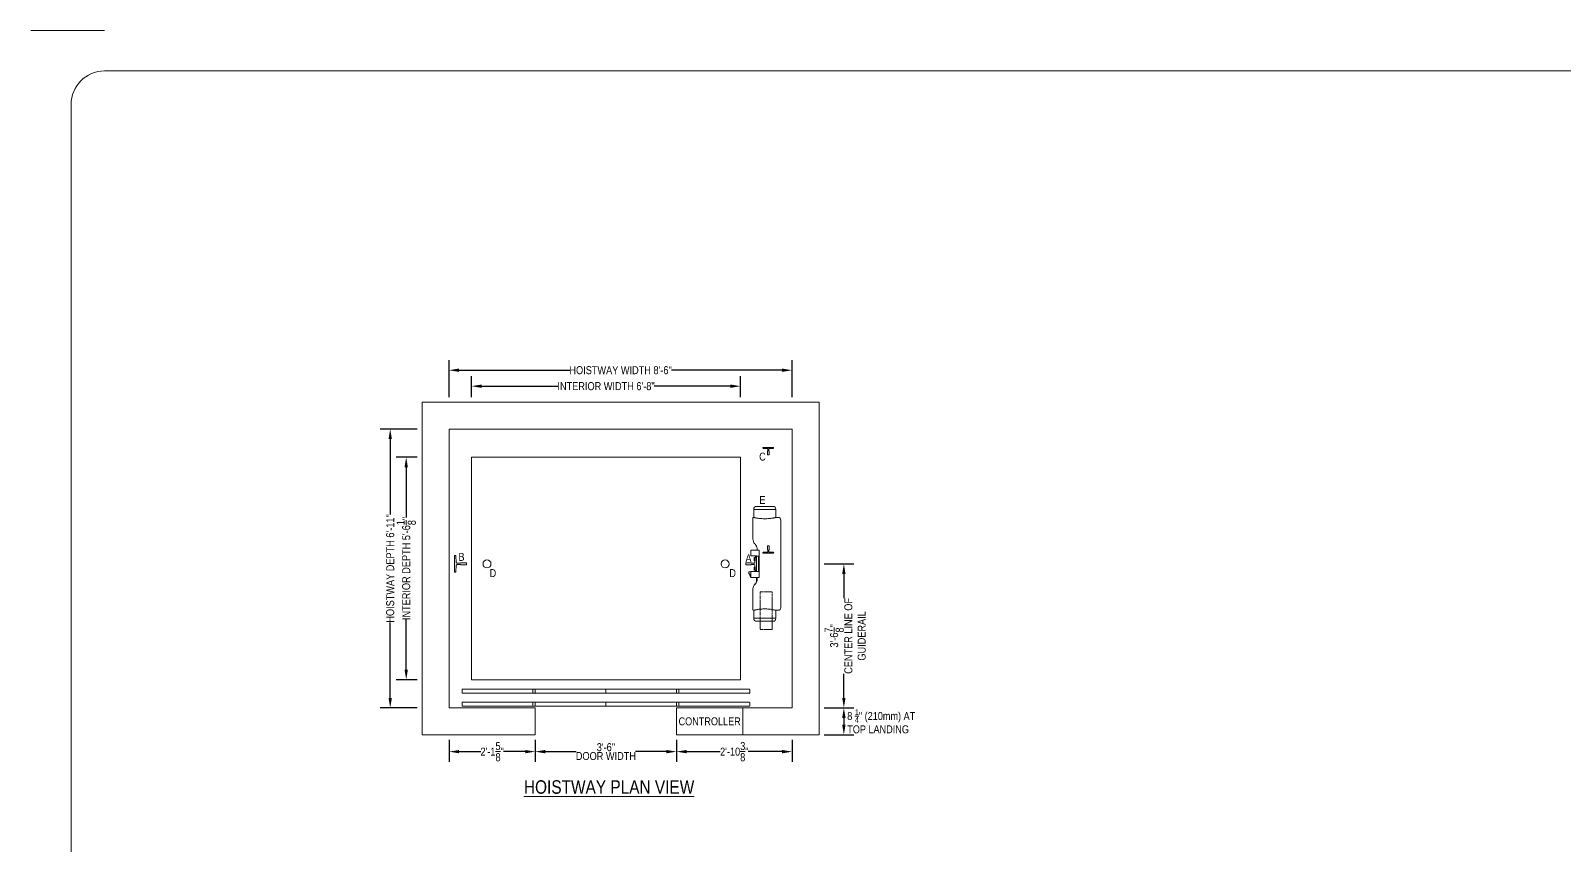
# Model space of a CAD drawing. Header units: inches. Extents: x -116 to 700, y -385 to 210.
# Drawn here: x -116.4 to 339.6, y -32.9 to 209.5 of the extents above; entities that cross this region are included whole.
import ezdxf
from ezdxf.enums import TextEntityAlignment as Align

# ---------------------------------------------------------------- set-up
doc = ezdxf.new("R2010")
doc.units = ezdxf.units.IN
doc.header["$MEASUREMENT"] = 0
doc.linetypes.add('PHANTOM2', pattern=[1.25, 0.625, -0.125, 0.125, -0.125, 0.125, -0.125])
doc.layers.get('0').update_dxf_attribs({"lineweight": 0})
for name, color, linetype, lineweight in [('Center_42', 7, 'Continuous', 0), ('kone-ARCH', 1, 'Continuous', 0), ('kone-DIMS', 7, 'Continuous', 0), ('kone-MECH', 150, 'Continuous', 0), ('kone-MISC', 11, 'Continuous', 0), ('kone-TITLEBLOCK', 100, 'Continuous', 15)]:
    doc.layers.add(name, color=color, linetype=linetype, lineweight=lineweight)
doc.styles.add('ZZ-DIMENSIONS', font='ArialN.TTF', dxfattribs={"height": 2.38})
doc.styles.add('ZZ-NOTES', font='ArialN.TTF', dxfattribs={"height": 2.375})
doc.dimstyles.new('Elevator Imperial', dxfattribs={"dimtxt": 2.38, "dimasz": 3, "dimexe": 3, "dimexo": 1.5, "dimgap": 0.09, "dimtad": 0, "dimdec": 3, "dimzin": 0, "dimdsep": 46, "dimlunit": 4, "dimtxsty": 'ZZ-DIMENSIONS', "dimcen": 1, "dimadec": 0, "dimazin": 0, "dimtfac": 1, "dimtdec": 3, "dimtofl": 0, "dimtmove": 0, "dimatfit": 3, "dimfxl": 1, "dimtolj": 1, "dimtzin": 0, "dimarcsym": 0})

# ---------------------------------------------------------------- blocks, each defined once
blk = doc.blocks.new('*D2')
at = {"layer": 'Defpoints', "color": 0, "transparency": 16777216}
for p in [(33.63, 0), (75.64, 0), (75.64, -5)]:
    blk.add_point(p, dxfattribs=at)
at = {"layer": 'kone-DIMS', "color": 0, "lineweight": -2, "transparency": 16777216}
for p, q in [((33.63, -1.5), (33.63, -8)), ((75.64, -1.5), (75.64, -8)), ((36.63, -5), (45.83, -5)), ((72.64, -5), (63.44, -5))]:
    blk.add_line(p, q, dxfattribs=at)
at = {"layer": 'kone-DIMS', "color": 0, "transparency": 16777216}
for points in [[(36.63, -4.5), (36.63, -5.5), (33.63, -5)], [(72.64, -4.5), (72.64, -5.5), (75.64, -5)]]:
    blk.add_solid(points, dxfattribs=at)
at = {"layer": 'kone-DIMS', "color": 0, "transparency": 16777216, "char_height": 2.38, "attachment_point": 5, "style": 'ZZ-DIMENSIONS'}
for s, insert in [('\\A1;3\'-6"', (54.63, -3.69)), ('\\A1;DOOR WIDTH', (54.63, -6.32))]:
    blk.add_mtext(s, dxfattribs=dict(at, insert=insert))
blk = doc.blocks.new('Guidrail_Left_Side')
at = {"layer": 'kone-MECH', "linetype": 'Continuous'}
for p, q in [((1.29, 2.5), (1.06, 2.5)), ((1.06, 2.5), (1.06, -2.5)), ((1.56, 0.43), (1.38, 2.41)), ((1.91, 0.2), (1.74, 0.21)), ((2.7, 0.2), (1.81, 0.2)), ((4.56, 0.32), (2.81, 0.32)), ((4.56, -0.32), (4.56, 0.32)), ((1.06, -2.5), (1.29, -2.5)), ((1.06, -2.51), (1.1, -2.51)), ((1.1, -2.51), (1.1, -2.5)), ((1.38, -2.41), (1.56, -0.43)), ((1.74, -0.21), (1.91, -0.2)), ((1.81, -0.2), (2.7, -0.2)), ((2.81, -0.32), (4.56, -0.32))]:
    blk.add_line(p, q, dxfattribs=at)
for centre, radius, start, end in [((1.29, 2.4), 0.1, 5, 90), ((1.81, 0.45), 0.25, 185, 270), ((2.7, 0.32), 0.115, 270, 0), ((2.62, 0.36), 0.2, 304.9875, 344.8115), ((1.29, -2.4), 0.1, 270, 355), ((1.81, -0.45), 0.25, 90, 175), ((2.7, -0.32), 0.115, 0, 90), ((2.62, -0.36), 0.2, 15.1885, 41.0708)]:
    blk.add_arc(centre, radius, start, end, dxfattribs=at)
blk = doc.blocks.new('*D4')
at = {"layer": 'Defpoints', "color": 0, "transparency": 16777216}
for p in [(94.68, 103.74), (14.68, 98.99), (94.68, 98.99)]:
    blk.add_point(p, dxfattribs=at)
at = {"layer": 'kone-DIMS', "color": 0, "lineweight": -2, "transparency": 16777216}
for p, q in [((14.68, 100.49), (14.68, 106.74)), ((94.68, 100.49), (94.68, 106.74)), ((17.68, 103.74), (40.34, 103.74)), ((91.68, 103.74), (69.03, 103.74))]:
    blk.add_line(p, q, dxfattribs=at)
at = {"layer": 'kone-DIMS', "color": 0, "transparency": 16777216}
for points in [[(17.68, 104.24), (17.68, 103.24), (14.68, 103.74)], [(91.68, 104.24), (91.68, 103.24), (94.68, 103.74)]]:
    blk.add_solid(points, dxfattribs=at)
at = {"layer": 'kone-DIMS', "color": 0, "transparency": 16777216, "insert": (54.68, 103.74), "char_height": 2.38, "attachment_point": 5, "style": 'ZZ-DIMENSIONS'}
blk.add_mtext('\\A1;INTERIOR WIDTH 6\'-8"', dxfattribs=at)
blk = doc.blocks.new('EcoSpace_Gear')
at = {"layer": 'kone-MECH', "linetype": 'Continuous'}
for p, q in [((-9.42, 13.82), (-9.42, 7.43)), ((-9.42, 13.82), (-9.19, 13.82)), ((-9.19, 16.2), (-9.19, 13.82)), ((-9.13, 16.2), (-9.19, 16.2)), ((-8.94, 16.2), (-9.13, 16.2)), ((-8.64, 16.2), (-8.94, 16.2)), ((-8.23, 16.2), (-8.64, 16.2)), ((-8.3, 17.09), (-8.24, 17.09)), ((-8.25, 17.09), (-8.3, 17.09)), ((-8.12, 17.09), (-8.25, 17.09)), ((-8.24, 17.09), (-3.54, 17.09)), ((-7.72, 16.2), (-8.23, 16.2)), ((-7.89, 17.09), (-8.12, 17.09)), ((-7.59, 17.09), (-7.89, 17.09)), ((-7.15, 16.2), (-7.72, 16.2)), ((-7.23, 17.09), (-7.59, 17.09)), ((-6.81, 17.09), (-7.23, 17.09)), ((-6.53, 16.2), (-7.15, 16.2)), ((-6.36, 17.09), (-6.81, 17.09)), ((-5.89, 16.2), (-6.53, 16.2)), ((-5.89, 17.09), (-6.36, 17.09)), ((-5.42, 17.09), (-5.89, 17.09)), ((-5.25, 16.2), (-5.89, 16.2)), ((-4.97, 17.09), (-5.42, 17.09)), ((-4.63, 16.2), (-5.25, 16.2)), ((-4.55, 17.09), (-4.97, 17.09)), ((-4.05, 16.2), (-4.63, 16.2)), ((-4.18, 17.09), (-4.55, 17.09)), ((-3.88, 17.09), (-4.18, 17.09)), ((-3.55, 16.2), (-4.05, 16.2)), ((-3.66, 17.09), (-3.88, 17.09)), ((-3.53, 17.09), (-3.66, 17.09)), ((-3.14, 16.2), (-3.55, 16.2)), ((-3.54, 17.09), (-3.48, 17.09)), ((-3.48, 17.09), (-3.53, 17.09)), ((-2.84, 16.2), (-3.14, 16.2)), ((-2.65, 16.2), (-2.84, 16.2)), ((-2.59, 16.2), (-2.65, 16.2)), ((-2.59, 16.2), (-2.59, 13.82)), ((-2.59, 13.82), (-1.92, 13.82)), ((-1.13, 13.03), (-1.13, -5.17)), ((-5.12, 5.09), (-5.12, 4.96)), ((-9.97, 0.29), (-11.55, 0.29)), ((-9.97, 0.29), (-11.55, 0.29)), ((-11.55, 0.29), (-11.55, -0.29)), ((-11.33, 0.29), (-11.33, 0.29)), ((-10, 2.35), (-10, 4.09)), ((-10, 4.09), (-7.59, 4.09)), ((-10, 2.35), (-8.38, 2.35)), ((-9.05, 0.18), (-9.86, 0.18)), ((-9.05, 0.18), (-9.86, 0.18)), ((-9.75, 4.12), (-8.17, 4.12)), ((-9.75, 4.08), (-9.75, 4.12)), ((-9.15, 0.18), (-9, 0.19)), ((-9.15, 0.18), (-9, 0.19)), ((-9.03, 1.85), (-9.03, 0.99)), ((-8.7, 1.85), (-9.03, 1.85)), ((-9.03, 0.99), (-8.77, 0.99)), ((-8.99, 1.42), (-8.74, 1.42)), ((-8.67, 2.18), (-8.83, 0.39)), ((-8.67, 2.18), (-8.83, 0.39)), ((-8.38, 2.27), (-8.58, 2.27)), ((-8.38, 2.27), (-8.58, 2.27)), ((-8.38, 2.35), (-8.38, 2.27)), ((-8.38, -2.27), (-8.38, 2.27)), ((-8.38, 2.26), (-7.73, 2.26)), ((-8.17, 4.12), (-8.17, 4.55)), ((-7.73, -2.27), (-7.73, 2.26)), ((-7.59, -4.06), (-7.59, 4.09)), ((-3.59, 3.15), (-6.09, 3.15)), ((-11.55, -0.29), (-9.97, -0.29)), ((-11.55, -0.29), (-9.97, -0.29)), ((-10, -2.33), (-10.65, -2.33)), ((-10.65, -2.96), (-10.65, -2.33)), ((-10.42, -2.93), (-10.65, -2.94)), ((-10, -2.32), (-8.38, -2.32)), ((-10, -4.06), (-10, -2.32)), ((-10, -4.06), (-7.59, -4.06)), ((-9.86, -0.18), (-9.05, -0.18)), ((-9.86, -0.18), (-9.05, -0.18)), ((-9.75, -4.1), (-9.75, -4.06)), ((-9.75, -4.1), (-8.17, -4.1)), ((-9, -0.19), (-9.15, -0.18)), ((-9, -0.19), (-9.15, -0.18)), ((-9.03, -0.99), (-9.03, -1.85)), ((-8.78, -0.99), (-9.03, -0.99)), ((-9.03, -1.85), (-8.7, -1.85)), ((-8.99, -1.42), (-8.74, -1.42)), ((-8.83, -0.39), (-8.67, -2.18)), ((-8.83, -0.39), (-8.67, -2.18)), ((-8.58, -2.27), (-8.38, -2.27)), ((-8.38, -2.27), (-8.38, -2.32)), ((-8.34, -4.1), (-8.34, -5.33)), ((-8.31, -2.27), (-7.73, -2.27)), ((-8.17, -4.53), (-8.17, -4.1)), ((-9.42, -7.41), (-9.42, -13.82)), ((-8.84, -6.02), (-8.74, -5.92)), ((-8.33, -5.3), (-8.34, -5.3)), ((-1.13, -13.03), (-1.13, -5.17)), ((-9.19, -13.82), (-9.19, -16.2)), ((-9.19, -16.2), (-9.13, -16.2)), ((-9.13, -16.2), (-8.94, -16.2)), ((-8.94, -16.2), (-8.64, -16.2)), ((-8.64, -16.2), (-8.22, -16.2)), ((-8.25, -17.09), (-8.3, -17.09)), ((-8.3, -17.09), (-8.25, -17.09)), ((-8.12, -17.09), (-8.25, -17.09)), ((-8.25, -17.09), (-8.12, -17.09)), ((-8.22, -16.2), (-7.72, -16.2)), ((-7.89, -17.09), (-8.12, -17.09)), ((-8.12, -17.09), (-7.89, -17.09)), ((-7.59, -17.09), (-7.89, -17.09)), ((-7.89, -17.09), (-7.59, -17.09)), ((-7.72, -16.2), (-7.15, -16.2)), ((-7.23, -17.09), (-7.59, -17.09)), ((-7.59, -17.09), (-7.23, -17.09)), ((-6.81, -17.09), (-7.23, -17.09)), ((-7.23, -17.09), (-6.81, -17.09)), ((-7.15, -16.2), (-6.53, -16.2)), ((-6.36, -17.09), (-6.81, -17.09)), ((-6.81, -17.09), (-6.36, -17.09)), ((-6.53, -16.2), (-5.89, -16.2)), ((-5.89, -17.09), (-6.36, -17.09)), ((-6.36, -17.09), (-5.89, -17.09)), ((-5.89, -16.2), (-5.24, -16.2)), ((-5.42, -17.09), (-5.89, -17.09)), ((-5.89, -17.09), (-5.42, -17.09)), ((-4.97, -17.09), (-5.42, -17.09)), ((-5.42, -17.09), (-4.97, -17.09)), ((-5.24, -16.2), (-4.62, -16.2)), ((-4.55, -17.09), (-4.97, -17.09)), ((-4.97, -17.09), (-4.55, -17.09)), ((-4.62, -16.2), (-4.05, -16.2)), ((-4.18, -17.09), (-4.55, -17.09)), ((-4.55, -17.09), (-4.18, -17.09)), ((-3.88, -17.09), (-4.18, -17.09)), ((-4.18, -17.09), (-3.88, -17.09)), ((-4.05, -16.2), (-3.55, -16.2)), ((-3.66, -17.09), (-3.88, -17.09)), ((-3.88, -17.09), (-3.66, -17.09)), ((-3.52, -17.09), (-3.66, -17.09)), ((-3.66, -17.09), (-3.52, -17.09)), ((-3.55, -16.2), (-3.14, -16.2)), ((-3.48, -17.09), (-3.52, -17.09)), ((-3.52, -17.09), (-3.48, -17.09)), ((-3.14, -16.2), (-2.84, -16.2)), ((-2.84, -16.2), (-2.65, -16.2)), ((-2.65, -16.2), (-2.59, -16.2)), ((-2.59, -13.82), (-2.59, -16.2)), ((-2.59, -13.82), (-1.92, -13.82))]:
    blk.add_line(p, q, dxfattribs=at)
at = {"layer": 'kone-MECH'}
for p, q in [((-5.12, 5.36), (-4.55, 5.36)), ((-5.12, 4.23), (-5.12, 5.36)), ((-4.55, 4.23), (-4.55, 5.36)), ((-6.43, 3.15), (-6.43, 3.33)), ((-6.43, 3.15), (-3.25, 3.15)), ((-6.32, 3.44), (-5.12, 3.49)), ((-5.12, 4.23), (-5.12, 4.23)), ((-4.98, 3.63), (-4.98, 4.09)), ((-4.7, 3.63), (-4.7, 4.09)), ((-3.36, 3.44), (-4.56, 3.49)), ((-4.55, 4.23), (-4.55, 4.23)), ((-3.25, 3.15), (-3.25, 3.33))]:
    blk.add_line(p, q, dxfattribs=at)
at = {"layer": 'kone-MECH', "linetype": 'PHANTOM2'}
for p, q in [((-7.3, -8.33), (-7.3, -19.51)), ((-7.3, -8.33), (-3.66, -8.33)), ((-3.66, -19.51), (-3.66, -8.33)), ((-7.3, -19.51), (-3.66, -19.51))]:
    blk.add_line(p, q, dxfattribs=at)
at = {"layer": 'kone-MECH', "linetype": 'Continuous'}
for centre, radius, start, end in [((-8.3, 16.2), 0.893, 90.0011, 180.0011), ((-3.48, 16.2), 0.893, 0.0011, 90.0011), ((-1.92, 13.03), 0.786, 0.0011, 90.0011), ((-7.45, 7.33), 1.96, 177.6668, 223.3011), ((-10.13, 4.45), 1.96, 2.9878, 47.0388), ((-9.86, 0.29), 0.104, 180, 270), ((-9.86, 0.29), 0.104, 180, 270), ((-9.79, 0.33), 0.181, 195.1885, 221.0708), ((-9.79, 0.33), 0.181, 195.1885, 221.0708), ((-9.05, 0.41), 0.227, 270, 355), ((-9.05, 0.41), 0.227, 270, 355), ((-8.58, 2.18), 0.0907, 90, 175), ((-8.58, 2.18), 0.0907, 90, 175), ((-9.79, -0.33), 0.181, 124.9875, 164.8115), ((-9.86, -0.29), 0.104, 90, 180), ((-9.86, -0.29), 0.104, 90, 180), ((-9.79, -0.33), 0.181, 124.9875, 164.8115), ((-9.05, -0.41), 0.227, 5, 90), ((-9.05, -0.41), 0.227, 5, 90), ((-10.13, -4.63), 1.96, 317.1945, 2.9873), ((-8.58, -2.18), 0.0907, 185, 270), ((-7.45, -7.51), 1.96, 133.3959, 177.6662), ((-1.92, -13.03), 0.786, 270.0011, 0.0011), ((-8.3, -16.2), 0.893, 180.0011, 270.0011), ((-3.48, -16.2), 0.893, 270.0011, 0.0011)]:
    blk.add_arc(centre, radius, start, end, dxfattribs=at)
at = {"layer": 'kone-MECH'}
for centre, radius, start, end in [((-6.31, 3.33), 0.113, 92.5, 180), ((-5.12, 4.09), 0.142, 0, 90), ((-5.12, 3.63), 0.142, 272.5, 0), ((-4.55, 4.09), 0.142, 90, 180), ((-4.55, 3.63), 0.142, 180, 267.5), ((-3.36, 3.33), 0.113, 0, 87.5)]:
    blk.add_arc(centre, radius, start, end, dxfattribs=at)
at = {"layer": 'kone-MECH', "linetype": 'Continuous'}
for points in [[(-2.59, 13.82), (-2.64, 13.81), (-2.81, 13.77), (-3.08, 13.71), (-3.44, 13.64), (-3.89, 13.57), (-4.4, 13.5), (-4.97, 13.45), (-5.57, 13.43), (-6.18, 13.42), (-6.79, 13.45), (-7.36, 13.5), (-7.88, 13.57), (-8.33, 13.64), (-8.7, 13.71), (-8.97, 13.77), (-9.14, 13.81), (-9.19, 13.82)], [(-9.89, 4.09), (-9.82, 4.11), (-9.75, 4.12)], [(-9.03, 1.64), (-9.03, 1.68), (-9.02, 1.72), (-9.02, 1.76), (-9, 1.81), (-8.99, 1.85)], [(-8.99, 1.42), (-9, 1.46), (-9.02, 1.51), (-9.02, 1.55), (-9.03, 1.59), (-9.03, 1.64)], [(-9.03, 1.21), (-9.03, 1.25), (-9.02, 1.29), (-9.02, 1.34), (-9, 1.38), (-8.99, 1.42)], [(-8.99, 0.99), (-9, 1.04), (-9.02, 1.08), (-9.02, 1.12), (-9.03, 1.16), (-9.03, 1.21)], [(-10, -3.98), (-10.09, -3.88), (-10.16, -3.76), (-10.22, -3.63), (-10.28, -3.49), (-10.33, -3.32), (-10.38, -3.14), (-10.42, -2.93)], [(-9.75, -4.1), (-9.83, -4.09), (-9.9, -4.06)], [(-9.03, -1.2), (-9.03, -1.16), (-9.02, -1.12), (-9.02, -1.07), (-9, -1.03), (-8.99, -0.99)], [(-8.99, -1.42), (-9, -1.38), (-9.02, -1.33), (-9.02, -1.29), (-9.03, -1.25), (-9.03, -1.2)], [(-9.03, -1.63), (-9.03, -1.59), (-9.02, -1.55), (-9.02, -1.5), (-9, -1.46), (-8.99, -1.42)], [(-8.99, -1.85), (-9, -1.8), (-9.02, -1.76), (-9.02, -1.72), (-9.03, -1.68), (-9.03, -1.63)], [(-9.19, -13.82), (-9.14, -13.81), (-8.97, -13.77), (-8.7, -13.71), (-8.33, -13.64), (-7.88, -13.56), (-7.36, -13.5), (-6.79, -13.45), (-6.19, -13.42), (-5.57, -13.42), (-4.97, -13.45), (-4.4, -13.5), (-3.89, -13.56), (-3.44, -13.64), (-3.08, -13.71), (-2.81, -13.77), (-2.64, -13.81), (-2.59, -13.82)], [(-1.15, -12.69), (-1.13, -12.53)]]:
    blk.add_spline(points, degree=3, dxfattribs=at)
at = {"layer": 'kone-DIMS', "lineweight": 0, "insert": (-10.73, 1.69), "char_height": 2.36, "width": 12.7675, "attachment_point": 5, "style": 'ZZ-DIMENSIONS'}
blk.add_mtext('A', dxfattribs=at)
blk = doc.blocks.new('*D11')
at = {"layer": 'Defpoints', "color": 0, "transparency": 16777216}
for p in [(118.01, 50.87), (125.4, 50.87), (118.01, 8)]:
    blk.add_point(p, dxfattribs=at)
at = {"layer": 'kone-DIMS', "color": 0, "lineweight": -2, "transparency": 16777216}
for p, q in [((119.51, 50.87), (128.4, 50.87)), ((125.4, 47.87), (125.4, 40.69)), ((125.4, 11), (125.4, 18.19)), ((119.51, 8), (128.4, 8))]:
    blk.add_line(p, q, dxfattribs=at)
at = {"layer": 'kone-DIMS', "color": 0, "transparency": 16777216}
for points in [[(124.9, 47.87), (125.9, 47.87), (125.4, 50.87)], [(124.9, 11), (125.9, 11), (125.4, 8)]]:
    blk.add_solid(points, dxfattribs=at)
at = {"layer": 'kone-DIMS', "color": 0, "transparency": 16777216, "char_height": 2.38, "attachment_point": 5, "rotation": 90, "style": 'ZZ-DIMENSIONS'}
for s, insert in [('\\A1;CENTER LINE OF \\PGUIDERAIL', (128.73, 29.44)), ('\\A1;3\'-6{\\H1.000000x;\\S7/8;}"', (122.5, 29.44))]:
    blk.add_mtext(s, dxfattribs=dict(at, insert=insert))
blk = doc.blocks.new('*D13')
at = {"layer": 'Defpoints', "color": 0, "transparency": 16777216}
for p in [(-9.5, 90.99), (0, 90.99), (0, 8)]:
    blk.add_point(p, dxfattribs=at)
at = {"layer": 'kone-DIMS', "color": 0, "lineweight": -2, "transparency": 16777216}
for p, q in [((-1.5, 90.99), (-12.5, 90.99)), ((-9.5, 87.99), (-9.5, 65.54)), ((-9.5, 11), (-9.5, 33.45)), ((-1.5, 8), (-12.5, 8))]:
    blk.add_line(p, q, dxfattribs=at)
at = {"layer": 'kone-DIMS', "color": 0, "transparency": 16777216}
for points in [[(-10, 87.99), (-9, 87.99), (-9.5, 90.99)], [(-10, 11), (-9, 11), (-9.5, 8)]]:
    blk.add_solid(points, dxfattribs=at)
at = {"layer": 'kone-DIMS', "color": 0, "transparency": 16777216, "insert": (-9.5, 49.5), "char_height": 2.38, "attachment_point": 5, "rotation": 90, "style": 'ZZ-DIMENSIONS'}
blk.add_mtext('\\A1;HOISTWAY DEPTH 6\'-11"', dxfattribs=at)
blk = doc.blocks.new('*D14')
at = {"layer": 'Defpoints', "color": 0, "transparency": 16777216}
for p in [(-4.75, 82.59), (0, 82.59), (0, 16.41)]:
    blk.add_point(p, dxfattribs=at)
at = {"layer": 'kone-DIMS', "color": 0, "lineweight": -2, "transparency": 16777216}
for p, q in [((-1.5, 82.59), (-7.75, 82.59)), ((-4.75, 79.59), (-4.75, 64.71)), ((-4.75, 19.41), (-4.75, 34.29)), ((-1.5, 16.41), (-7.75, 16.41))]:
    blk.add_line(p, q, dxfattribs=at)
at = {"layer": 'kone-DIMS', "color": 0, "transparency": 16777216}
for points in [[(-5.25, 79.59), (-4.25, 79.59), (-4.75, 82.59)], [(-5.25, 19.41), (-4.25, 19.41), (-4.75, 16.41)]]:
    blk.add_solid(points, dxfattribs=at)
at = {"layer": 'kone-DIMS', "color": 0, "transparency": 16777216, "insert": (-4.75, 49.5), "char_height": 2.38, "attachment_point": 5, "rotation": 90, "style": 'ZZ-DIMENSIONS'}
blk.add_mtext('\\A1;INTERIOR DEPTH 5\'-6{\\H1.000000x;\\S1/8;}"', dxfattribs=at)
blk = doc.blocks.new('*D15')
at = {"layer": 'Defpoints', "color": 0, "transparency": 16777216}
for p in [(110.01, 108.49), (8, 98.99), (110.01, 98.99)]:
    blk.add_point(p, dxfattribs=at)
at = {"layer": 'kone-DIMS', "color": 0, "lineweight": -2, "transparency": 16777216}
for p, q in [((8, 100.49), (8, 111.49)), ((110.01, 100.49), (110.01, 111.49)), ((11, 108.49), (43.87, 108.49)), ((107.01, 108.49), (74.14, 108.49))]:
    blk.add_line(p, q, dxfattribs=at)
at = {"layer": 'kone-DIMS', "color": 0, "transparency": 16777216}
for points in [[(11, 108.99), (11, 107.99), (8, 108.49)], [(107.01, 108.99), (107.01, 107.99), (110.01, 108.49)]]:
    blk.add_solid(points, dxfattribs=at)
at = {"layer": 'kone-DIMS', "color": 0, "transparency": 16777216, "insert": (59, 108.49), "char_height": 2.38, "attachment_point": 5, "style": 'ZZ-DIMENSIONS'}
blk.add_mtext('\\A1;HOISTWAY WIDTH 8\'-6"', dxfattribs=at)
blk = doc.blocks.new('*D16')
at = {"layer": 'Defpoints', "color": 0, "transparency": 16777216}
for p in [(8, 0), (33.63, 0), (33.63, -5)]:
    blk.add_point(p, dxfattribs=at)
at = {"layer": 'kone-DIMS', "color": 0, "lineweight": -2, "transparency": 16777216}
for p, q in [((8, -1.5), (8, -8)), ((33.63, -1.5), (33.63, -8)), ((11, -5), (17.4, -5)), ((30.63, -5), (24.23, -5))]:
    blk.add_line(p, q, dxfattribs=at)
at = {"layer": 'kone-DIMS', "color": 0, "transparency": 16777216}
for points in [[(11, -4.5), (11, -5.5), (8, -5)], [(30.63, -4.5), (30.63, -5.5), (33.63, -5)]]:
    blk.add_solid(points, dxfattribs=at)
at = {"layer": 'kone-DIMS', "color": 0, "transparency": 16777216, "insert": (20.81, -5), "char_height": 2.38, "attachment_point": 5, "style": 'ZZ-DIMENSIONS'}
blk.add_mtext('\\A1;2\'-1{\\H1.000000x;\\S5/8;}"', dxfattribs=at)
blk = doc.blocks.new('*D17')
at = {"layer": 'Defpoints', "color": 0, "transparency": 16777216}
for p in [(75.64, 0), (110.01, 0), (110.01, -5)]:
    blk.add_point(p, dxfattribs=at)
at = {"layer": 'kone-DIMS', "color": 0, "lineweight": -2, "transparency": 16777216}
for p, q in [((75.64, -1.5), (75.64, -8)), ((110.01, -1.5), (110.01, -8)), ((78.64, -5), (88.65, -5)), ((107.01, -5), (96.99, -5))]:
    blk.add_line(p, q, dxfattribs=at)
at = {"layer": 'kone-DIMS', "color": 0, "transparency": 16777216}
for points in [[(78.64, -4.5), (78.64, -5.5), (75.64, -5)], [(107.01, -4.5), (107.01, -5.5), (110.01, -5)]]:
    blk.add_solid(points, dxfattribs=at)
at = {"layer": 'kone-DIMS', "color": 0, "transparency": 16777216, "insert": (92.82, -5), "char_height": 2.38, "attachment_point": 5, "style": 'ZZ-DIMENSIONS'}
blk.add_mtext('\\A1;2\'-10{\\H1.000000x;\\S3/8;}"', dxfattribs=at)
blk = doc.blocks.new('CWT_Guiderail')
at = {"layer": 'kone-MECH'}
for p, q in [((-1.59, 0), (1.59, 0)), ((-1.59, 0), (-1.59, -0.17)), ((-1.48, -0.29), (-0.28, -0.34)), ((-0.28, -1.08), (-0.28, -1.08)), ((-0.28, -1.08), (-0.28, -2.21)), ((-0.28, -2.21), (0.28, -2.21)), ((-0.14, -0.48), (-0.14, -0.94)), ((0.14, -0.48), (0.14, -0.94)), ((1.48, -0.29), (0.28, -0.34)), ((0.28, -1.08), (0.28, -2.21)), ((0.28, -1.08), (0.28, -1.08)), ((1.59, 0), (1.59, -0.17))]:
    blk.add_line(p, q, dxfattribs=at)
at = {"layer": 'kone-MECH', "linetype": 'Continuous'}
for p, q in [((1.25, 0), (-1.25, 0)), ((-0.28, -1.94), (-0.28, -1.81))]:
    blk.add_line(p, q, dxfattribs=at)
at = {"layer": 'kone-MECH'}
for centre, radius, start, end in [((-1.47, -0.17), 0.113, 179.9966, 267.4966), ((-0.28, -0.48), 0.142, 359.9966, 87.4966), ((-0.28, -0.94), 0.142, 269.9966, 359.9966), ((0.28, -0.48), 0.142, 92.4966, 179.9966), ((0.28, -0.94), 0.142, 179.9966, 269.9966), ((1.47, -0.17), 0.113, 272.4966, 359.9966)]:
    blk.add_arc(centre, radius, start, end, dxfattribs=at)
blk = doc.blocks.new('Center_42')
at = {"layer": 'Center_42', "color": 11}
for p, q in [((-1086, 114), (-1086, 140)), ((-1083, 143), (-536, 143)), ((-533, 140), (-533, 114)), ((533, 114), (533, 140)), ((536, 143), (1083, 143)), ((1086, 140), (1086, 114)), ((-1086, 16), (-1086, 42)), ((-536, 111), (-1083, 111)), ((-1083, 45), (-536, 45)), ((-536, 13), (-1083, 13)), ((-533, 42), (-533, 16)), ((533, 16), (533, 42)), ((1083, 111), (536, 111)), ((536, 45), (1083, 45)), ((1083, 13), (536, 13)), ((1086, 42), (1086, 16))]:
    blk.add_line(p, q, dxfattribs=at)
at = {"layer": 'Center_42', "color": 150}
for p, q in [((-552, 114), (-552, 140)), ((-550, 143), (-3, 143)), ((0, 140), (0, 114)), ((0, 140), (0, 114)), ((3, 143), (550, 143)), ((552, 114), (552, 140)), ((-552, 16), (-552, 42)), ((-3, 111), (-550, 111)), ((-550, 45), (-3, 45)), ((-3, 13), (-550, 13)), ((0, 42), (0, 16)), ((0, 42), (0, 16)), ((550, 111), (3, 111)), ((3, 45), (550, 45)), ((550, 13), (3, 13)), ((552, 16), (552, 42))]:
    blk.add_line(p, q, dxfattribs=at)
at = {"layer": 'Center_42', "color": 11}
for centre, radius, start, end in [((-1083, 140), 2.84, 90, 180), ((-536, 140), 2.84, 0, 90), ((536, 140), 2.84, 90, 180), ((1083, 140), 2.84, 0, 90), ((-1083, 114), 2.84, 180, 270), ((-1083, 42), 2.84, 90, 180), ((-1083, 16), 2.84, 180, 270), ((-536, 113), 2.3, 254.1631, 344.1631), ((-536, 42), 2.84, 0, 90), ((-536, 15), 2.3, 254.1631, 344.1631), ((-534, 113), 0.889, 315, 45), ((-534, 15), 0.889, 315, 45), ((536, 114), 2.84, 180, 270), ((536, 42), 2.84, 90, 180), ((536, 16), 2.84, 180, 270), ((1083, 113), 2.3, 254.1631, 344.1631), ((1083, 42), 2.84, 0, 90), ((1083, 15), 2.3, 254.1631, 344.1631), ((1085, 113), 0.889, 315, 45), ((1085, 15), 0.889, 315, 45)]:
    blk.add_arc(centre, radius, start, end, dxfattribs=at)
at = {"layer": 'Center_42', "color": 150}
for centre, start, end in [((-550, 140), 90, 180), ((-3, 140), 360, 90), ((3, 140), 90, 180), ((550, 140), 0, 90), ((-550, 114), 180, 270), ((-550, 42), 90, 180), ((-550, 16), 180, 270), ((-3, 114), 270, 0), ((-3, 42), 360, 90), ((-3, 16), 270, 0), ((3, 114), 180, 270), ((3, 42), 90, 180), ((3, 16), 180, 270), ((550, 114), 270, 360), ((550, 42), 0, 90), ((550, 16), 270, 360)]:
    blk.add_arc(centre, 2.84, start, end, dxfattribs=at)
blk = doc.blocks.new('*D29')
at = {"layer": 'Defpoints', "color": 0, "transparency": 16777216}
for p in [(118.01, 8), (118.01, 0), (125.4, 0)]:
    blk.add_point(p, dxfattribs=at)
at = {"layer": 'kone-DIMS', "color": 0, "lineweight": -2, "transparency": 16777216}
for p, q in [((119.51, 8), (128.4, 8)), ((125.4, 5), (125.4, 3)), ((119.51, 0), (128.4, 0))]:
    blk.add_line(p, q, dxfattribs=at)
at = {"layer": 'kone-DIMS', "color": 0, "transparency": 16777216}
for points in [[(124.9, 5), (125.9, 5), (125.4, 8)], [(124.9, 3), (125.9, 3), (125.4, 0)]]:
    blk.add_solid(points, dxfattribs=at)

msp = doc.modelspace()

# ---------------------------------------------------------------- linework, layer by layer
msp.add_line((-94.4407, 209.5327), (-116.4211, 209.5327))
at = {"layer": 'kone-ARCH'}
msp.add_line((95.3378, 8), (95.3378, 0), dxfattribs=at)
msp.add_lwpolyline([(33.6299, 8), (33.6299, 0), (0, 0), (0, 98.9921), (118.0079, 98.9921), (118.0079, 0), (75.6378, 0), (75.6378, 8), (110.0079, 8), (110.0079, 90.9921), (8, 90.9921), (8, 8)], close=True, dxfattribs=at)
at = {"layer": 'kone-MECH'}
msp.add_lwpolyline([(14.6833, 82.5866), (94.6833, 82.5866), (94.6833, 16.4055), (14.6833, 16.4055)], close=True, dxfattribs=at)
at = {"layer": 'kone-MISC'}
for centre in [(19.2771, 50.874), (90.0895, 50.874)]:
    msp.add_circle(centre, 1.1882, dxfattribs=at)
at = {"layer": 'kone-TITLEBLOCK'}
for p, q in [((677.5789, 197.5327), (-94.4211, 197.5327)), ((-104.4211, 187.5327), (-104.4211, -363.0128))]:
    msp.add_line(p, q, dxfattribs=at)
msp.add_arc((-94.4211, 187.5327), 10, 90, 180, dxfattribs=at)

# ---------------------------------------------------------------- block references
for name, p in [('CWT_Guiderail', (102.9349, 85.5197)), ('Guidrail_Left_Side', (8.5833, 50.874))]:
    msp.add_blockref(name, p)
at = {"lineweight": 0, "rotation": 359.9988860848251}
msp.add_blockref('EcoSpace_Gear', (107.7731, 50.874), dxfattribs=at)
at = {"layer": 'Center_42', "xscale": 0.0393700787401572, "yscale": 0.0393700787401572, "zscale": 0.0393700787401572}
msp.add_blockref('Center_42', (54.6339, 7.9786), dxfattribs=at)

# ---------------------------------------------------------------- texts
at = {"layer": 'kone-ARCH', "style": 'ZZ-NOTES'}
msp.add_text('%%UHOISTWAY PLAN VIEW', height=4, dxfattribs=at).set_placement((55.5885, -18.7221), align=Align.BOTTOM_CENTER)
at = {"layer": 'kone-DIMS', "lineweight": 0, "style": 'ZZ-DIMENSIONS'}
for s, insert, char_height, width, attachment_point in [('C', (101.1849, 82.7697), 2.3628, 12.758099, 5), ('E', (101.1849, 69.876), 2.3628, 12.758099, 5), ('B', (11.6838, 52.9541), 2.3628, 12.758099, 5), ('D', (21.0279, 48.122), 2.3628, 12.758099, 5), ('D', (92.3277, 48.122), 2.3628, 12.758099, 5), ('CONTROLLER', (85.4878, 4), 2.3628, 12.758099, 5), ('\\A1;8 {\\H0.7x;\\S1/4;}" (210mm) AT TOP LANDING', (126.4059, 4), 2.362799, 21.432108, 4)]:
    msp.add_mtext(s, dxfattribs=dict(at, insert=insert, char_height=char_height, width=width, attachment_point=attachment_point))

# ---------------------------------------------------------------- dimensions: what is measured, and where the dimension line sits
at = {"layer": 'kone-DIMS'}
for base, p1, p2, text, picture, middle in [((110.0079, 108.4921), (8, 98.9921), (110.0079, 98.9921), 'HOISTWAY WIDTH <>', '*D15', (59.0039, 108.4921)), ((94.6833, 103.7421), (14.6833, 98.9921), (94.6833, 98.9921), 'INTERIOR WIDTH <>', '*D4', (54.6833, 103.7421))]:
    dim = msp.add_linear_dim(base=base, p1=p1, p2=p2, text=text, dimstyle='Elevator Imperial', dxfattribs=at)
    dim.commit()
    dim.dimension.update_dxf_attribs({"geometry": picture, "text_midpoint": middle, "dimtype": 160})
for base, p1, p2, text, picture, middle in [((-9.5, 90.9921), (0, 8), (0, 90.9921), 'HOISTWAY DEPTH <>', '*D13', (-9.5, 49.4961)), ((-4.75, 82.5866), (0, 16.4055), (0, 82.5866), 'INTERIOR DEPTH <>', '*D14', (-4.75, 49.4961))]:
    dim = msp.add_linear_dim(base=base, p1=p1, p2=p2, angle=90, text=text, dimstyle='Elevator Imperial', dxfattribs=at)
    dim.commit()
    dim.dimension.update_dxf_attribs({"geometry": picture, "text_midpoint": middle, "dimtype": 160})
for base, p2, text, picture, middle in [((125.4011, 50.874), (118.0079, 50.874), '<>\\XCENTER LINE OF \\PGUIDERAIL', '*D11', (125.4011, 29.437)), ((125.4011, 0), (118.0079, 0), ' ', '*D29', (125.4011, 4))]:
    dim = msp.add_linear_dim(base=base, p1=(118.0079, 8), p2=p2, angle=90, text=text, dimstyle='Elevator Imperial', dxfattribs=at)
    dim.commit()
    dim.dimension.update_dxf_attribs({"geometry": picture, "text_midpoint": middle})
dim = msp.add_linear_dim(base=(33.6299, -5), p1=(8, 0), p2=(33.6299, 0), dimstyle='Elevator Imperial', dxfattribs=at)
dim.commit()
dim.dimension.update_dxf_attribs({"geometry": '*D16', "text_midpoint": (20.815, -5), "dimtype": 160})
dim = msp.add_linear_dim(base=(75.6378, -5), p1=(33.6299, 0), p2=(75.6378, 0), text='<>\\XDOOR WIDTH', dimstyle='Elevator Imperial', dxfattribs=at)
dim.commit()
dim.dimension.update_dxf_attribs({"geometry": '*D2', "text_midpoint": (54.6339, -5)})
dim = msp.add_linear_dim(base=(110.0079, -5), p1=(75.6378, 0), p2=(110.0079, 0), dimstyle='Elevator Imperial', dxfattribs=at)
dim.commit()
dim.dimension.update_dxf_attribs({"geometry": '*D17', "text_midpoint": (92.8228, -5)})

doc.saveas('drawing.dxf')
